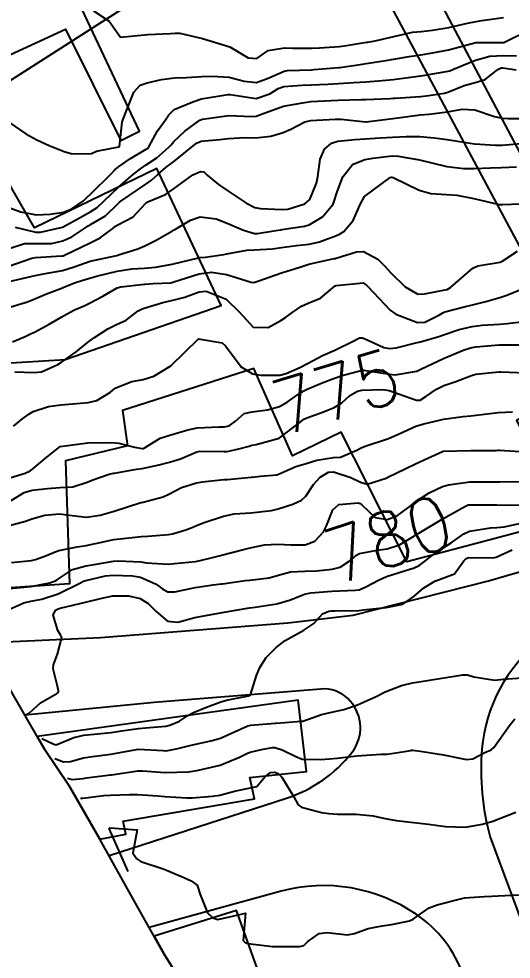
# Model space of a CAD drawing. Header units: metres. Extents: x 318500 to 325275, y 7408834 to 7428799.
# Drawn here: x 321972.3 to 322008.3, y 7422117.3 to 7422186.2 of the extents above; entities that cross this region are included whole.
import ezdxf
from ezdxf.enums import TextEntityAlignment as Align

# ---------------------------------------------------------------- set-up
doc = ezdxf.new("R2010")
doc.units = ezdxf.units.M
doc.header["$MEASUREMENT"] = 0
doc.layers.add('_TEXTO_CONGELA', color=45, linetype='Continuous', plot=False)
for name, color, linetype in [('Area', 45, 'Continuous'), ('Cotas', 45, 'Continuous'), ('Curvas de Nivel 1m', 11, 'Continuous'), ('Curvas de Nivel 5m', 15, 'Continuous'), ('Edificações', 30, 'Continuous'), ('Vias Primárias', 230, 'Continuous')]:
    doc.layers.add(name, color=color, linetype=linetype)
doc.styles.add('Style-STANDARD', font='STANDARD.shx')

msp = doc.modelspace()

# ---------------------------------------------------------------- linework, layer by layer
at = {"layer": '_TEXTO_CONGELA'}
msp.add_line((321755.824, 7422043.589), (322157.482, 7422300.567), dxfattribs=at)
at = {"layer": 'Area'}
msp.add_lwpolyline([(321986.786, 7422111.498), (321982.919, 7422117.709), (321980.959, 7422121.207), (321978.232, 7422126.114), (321975.969, 7422130.015), (321974.164, 7422132.712), (321968.457, 7422142.629)], dxfattribs=at)
at = {"layer": 'Curvas de Nivel 1m', "flags": 128}
for points, elevation in [([(321977.749, 7422186.758), (321978.916, 7422186.017), (321979.73, 7422184.83), (321981.732, 7422185.03), (321983.398, 7422185.119), (321983.734, 7422185.138), (321984.079, 7422185.121), (321985.73, 7422184.75), (321987.721, 7422184.13), (321989.082, 7422183.333), (321989.709, 7422183.286), (321990.538, 7422183.868), (321991.721, 7422184.059), (321992.347, 7422184.035), (321993.721, 7422184.034), (321994.3, 7422184.055), (321995.723, 7422184.161), (321996.131, 7422184.207), (321997.728, 7422184.465), (321997.833, 7422184.484), (321998.373, 7422184.58), (321999.733, 7422184.898), (322001.088, 7422185.195), (322001.737, 7422185.265), (322002.552, 7422185.342), (322003.74, 7422185.544), (322005.12, 7422185.866), (322005.745, 7422185.996), (322006.166, 7422186.056), (322007.748, 7422186.283)], 764), ([(321971.562, 7422172.375), (321972.438, 7422172.046), (321973.554, 7422171.819), (321974.578, 7422171.871), (321975.557, 7422172.036), (321976.167, 7422172.268), (321977.022, 7422172.865), (321977.306, 7422173.129), (321977.575, 7422173.365), (321979.053, 7422174.838), (321979.308, 7422175.121), (321979.598, 7422175.342), (321980.474, 7422175.95), (321981.617, 7422176.632), (321981.72, 7422176.697), (321981.806, 7422176.798), (321982.448, 7422177.981), (321983.025, 7422178.786), (321983.279, 7422179.159), (321983.658, 7422179.541), (321985.015, 7422180.111), (321985.666, 7422180.316), (321987.585, 7422180.637), (321987.669, 7422180.642), (321987.758, 7422180.63), (321989.666, 7422180.348), (321990.663, 7422180.685), (321991.268, 7422181.084), (321991.678, 7422181.231), (321993.002, 7422181.329), (321993.681, 7422181.349), (321994.909, 7422181.4), (321995.682, 7422181.441), (321996.778, 7422181.509), (321997.685, 7422181.574), (321998.612, 7422181.65), (321999.688, 7422181.747), (322000.414, 7422181.828), (322001.692, 7422182.013), (322002.142, 7422182.084), (322003.697, 7422182.341), (322003.826, 7422182.38), (322004.102, 7422182.504), (322005.225, 7422182.969), (322005.71, 7422183.153), (322006.747, 7422183.437), (322007.715, 7422183.492), (322008.691, 7422183.47)], 766), ([(321972.036, 7422170.933), (321973.535, 7422170.571), (321973.875, 7422170.565), (321975.28, 7422170.884), (321975.487, 7422170.934), (321975.541, 7422170.956), (321976.773, 7422171.646), (321977.558, 7422172.074), (321978.036, 7422172.38), (321978.532, 7422172.846), (321979.58, 7422173.862), (321980.694, 7422174.813), (321981.195, 7422175.207), (321981.6, 7422175.48), (321982.386, 7422176.014), (321983.274, 7422176.783), (321983.439, 7422176.965), (321983.626, 7422177.191), (321984.441, 7422177.965), (321985.546, 7422178.752), (321985.651, 7422178.804), (321985.733, 7422178.831), (321987.654, 7422179.096), (321989.329, 7422179.027), (321989.654, 7422179.06), (321990.245, 7422179.281), (321991.661, 7422179.792), (321993.042, 7422180.028), (321993.665, 7422180.12), (321994.136, 7422180.165), (321995.666, 7422180.229), (321997.35, 7422180.278), (321997.667, 7422180.285), (321999.449, 7422180.344), (321999.668, 7422180.367), (321999.845, 7422180.381), (322001.669, 7422180.488), (322002.089, 7422180.534), (322003.436, 7422180.751), (322003.675, 7422180.811), (322004.883, 7422181.291), (322005.686, 7422181.526), (322006.42, 7422181.741), (322007.344, 7422182.464), (322007.58, 7422182.584), (322007.702, 7422182.591), (322008.684, 7422182.445)], 767), ([(321971.516, 7422169.331), (321972.714, 7422169.73), (321973.522, 7422169.735), (321974.678, 7422169.737), (321975.526, 7422169.919), (321976.178, 7422170.226), (321977.123, 7422170.864), (321977.377, 7422171.027), (321977.544, 7422171.113), (321978.631, 7422171.767), (321979.567, 7422172.663), (321979.65, 7422172.747), (321979.755, 7422172.827), (321981.583, 7422174.083), (321982.001, 7422174.38), (321982.461, 7422174.791), (321983.074, 7422175.309), (321983.604, 7422175.71), (321984.909, 7422176.761), (321985.294, 7422177.086), (321985.627, 7422177.236), (321987.009, 7422177.35), (321987.63, 7422177.41), (321988.854, 7422177.486), (321989.632, 7422177.469), (321990.733, 7422177.584), (321991.638, 7422177.87), (321992.192, 7422178.112), (321993.215, 7422178.647), (321993.651, 7422178.748), (321995.44, 7422178.834), (321995.652, 7422178.841), (321995.871, 7422178.836), (321997.651, 7422178.642), (321997.705, 7422178.644), (321999.653, 7422178.885), (322001.118, 7422179.083), (322001.656, 7422179.147), (322002.325, 7422179.198), (322003.659, 7422179.375), (322004.736, 7422179.569), (322005.66, 7422179.517), (322007.087, 7422179.035), (322007.654, 7422178.899), (322008.095, 7422178.894), (322009.655, 7422178.894)], 768), ([(321971.501, 7422168.036), (321973.24, 7422168.647), (321973.508, 7422168.704), (321975.449, 7422168.82), (321975.509, 7422168.827), (321975.549, 7422168.841), (321975.634, 7422168.879), (321976.896, 7422169.49), (321977.524, 7422169.787), (321978.243, 7422170.136), (321979.173, 7422170.836), (321979.376, 7422170.999), (321979.544, 7422171.089), (321980.671, 7422171.695), (321981.568, 7422172.672), (321981.63, 7422172.738), (321981.782, 7422172.798), (321983.03, 7422173.331), (321983.579, 7422173.712), (321985.037, 7422174.758), (321985.594, 7422175.001), (321985.829, 7422174.982), (321986.076, 7422174.743), (321986.893, 7422174.04), (321987.579, 7422173.591), (321988.891, 7422172.707), (321989.565, 7422172.366), (321989.964, 7422172.294), (321991.563, 7422172.212), (321991.974, 7422172.254), (321993.227, 7422172.645), (321993.573, 7422172.952), (321994.075, 7422174.145), (321994.177, 7422174.634), (321994.345, 7422175.897), (321994.668, 7422176.63), (321995.177, 7422177.074), (321995.629, 7422177.215), (321996.887, 7422177.345), (321997.632, 7422177.385), (321998.734, 7422177.473), (321999.635, 7422177.528), (322000.625, 7422177.56), (322001.635, 7422177.563), (322002.68, 7422177.478), (322003.633, 7422177.358), (322004.993, 7422177.126), (322005.628, 7422177.028), (322007.166, 7422176.925), (322007.627, 7422176.924), (322009.02, 7422177.049)], 769), ([(321971.461, 7422165.01), (321972.921, 7422165.466), (321973.472, 7422165.679), (321974.324, 7422166.05), (321975.484, 7422166.494), (321975.757, 7422166.606), (321976.443, 7422166.87), (321977.229, 7422167.126), (321977.493, 7422167.203), (321977.98, 7422167.337), (321979.499, 7422167.701), (321980.552, 7422167.866), (321981.501, 7422167.931), (321982.287, 7422168.007), (321983.504, 7422168.228), (321985.446, 7422168.688), (321985.509, 7422168.696), (321985.945, 7422168.743), (321987.302, 7422168.934), (321987.514, 7422168.975), (321988.97, 7422169.254), (321989.519, 7422169.274), (321990.851, 7422169.349), (321991.521, 7422169.436), (321992.601, 7422169.577), (321993.526, 7422169.695), (321994.297, 7422169.863), (321995.535, 7422170.315), (321995.744, 7422170.41), (321996.067, 7422170.612), (321996.75, 7422171.404), (321997.277, 7422172.594), (321997.576, 7422173.169), (321999.463, 7422174.562), (321999.564, 7422174.587), (321999.59, 7422174.588), (321999.668, 7422174.559), (322001.581, 7422173.641), (322002.445, 7422173.394), (322003.578, 7422173.317), (322004.345, 7422173.265), (322005.575, 7422173.029), (322007.444, 7422172.589), (322007.571, 7422172.577), (322007.713, 7422172.599), (322009.572, 7422172.649)], 771), ([(321971.824, 7422162.528), (321972.755, 7422162.917), (321973.21, 7422163.135), (321973.435, 7422163.239), (321974.52, 7422163.818), (321975.452, 7422164.362), (321975.777, 7422164.555), (321976.381, 7422164.871), (321977.125, 7422165.203), (321977.468, 7422165.366), (321978.439, 7422165.882), (321979.485, 7422166.474), (321979.751, 7422166.561), (321981.489, 7422166.752), (321981.532, 7422166.757), (321982.123, 7422166.794), (321983.41, 7422166.862), (321983.491, 7422166.875), (321983.628, 7422166.915), (321985.498, 7422167.516), (321986.391, 7422167.629), (321987.497, 7422167.451), (321989.298, 7422166.896), (321989.492, 7422166.872), (321989.772, 7422166.975), (321991.499, 7422167.591), (321992.862, 7422168.009), (321993.506, 7422168.212), (321993.839, 7422168.304), (321995.356, 7422168.622), (321995.486, 7422168.645), (321995.51, 7422168.65), (321996.999, 7422169.117), (321997.518, 7422169.145), (321998.557, 7422168.574), (321999.043, 7422168.105), (321999.5, 7422167.59), (322000.551, 7422166.549), (322001.482, 7422166.016), (322001.974, 7422166.041), (322003.487, 7422166.342), (322003.624, 7422166.372), (322003.864, 7422166.504), (322005.504, 7422167.93), (322005.875, 7422168.108), (322007.509, 7422168.375), (322007.713, 7422168.457), (322008.786, 7422169.177)], 772), ([(321971.998, 7422160.327), (321973.401, 7422160.288), (321973.957, 7422160.346), (321975.151, 7422160.884), (321975.412, 7422161.037), (321976.494, 7422161.795), (321977.427, 7422162.547), (321977.843, 7422162.854), (321978.801, 7422163.479), (321979.445, 7422163.807), (321980.157, 7422164.112), (321981.02, 7422164.807), (321981.313, 7422164.951), (321981.463, 7422164.997), (321982.832, 7422165.424), (321983.472, 7422165.547), (321984.443, 7422165.798), (321985.482, 7422166.199), (321985.991, 7422166.234), (321987.474, 7422165.645), (321988.44, 7422164.71), (321989.444, 7422163.609), (321990.539, 7422163.589), (321991.451, 7422164.092), (321991.812, 7422164.307), (321992.279, 7422164.658), (321992.976, 7422165.138), (321993.471, 7422165.359), (321994.373, 7422165.734), (321995.439, 7422166.621), (321995.474, 7422166.636), (321995.49, 7422166.642), (321995.518, 7422166.647), (321997.493, 7422166.844), (321997.663, 7422166.759), (321997.818, 7422166.585), (321999.464, 7422164.854), (321999.885, 7422164.556), (322001.451, 7422163.948), (322002.004, 7422163.979), (322003.057, 7422164.516), (322003.311, 7422164.663), (322003.463, 7422164.717), (322004.869, 7422165.089), (322005.472, 7422165.253), (322006.454, 7422165.492), (322007.48, 7422165.772), (322007.989, 7422165.945), (322009.192, 7422166.434)], 773), ([(321971.902, 7422156.367), (321972.586, 7422156.918), (321973.02, 7422157.248), (321973.358, 7422157.433), (321974.466, 7422157.791), (321975.366, 7422157.928), (321976.241, 7422157.993), (321977.368, 7422158.079), (321977.994, 7422158.227), (321979.008, 7422158.836), (321979.206, 7422159.01), (321979.385, 7422159.155), (321980.565, 7422159.64), (321981.395, 7422159.78), (321982.177, 7422160.013), (321983.41, 7422160.78), (321985.43, 7422162.75), (321987.165, 7422162.461), (321987.425, 7422162.246), (321988.572, 7422160.708), (321989.402, 7422160.193), (321990.003, 7422160.089), (321991.401, 7422160.081), (321991.862, 7422160.205), (321992.856, 7422160.648), (321993.413, 7422160.934), (321994.521, 7422161.527), (321995.423, 7422161.93), (321996.807, 7422162.599), (321997.209, 7422162.818), (321997.434, 7422162.825), (321998.005, 7422162.581), (321998.987, 7422162.128), (321999.425, 7422162.045), (321999.887, 7422162.093), (322001.429, 7422162.472), (322001.673, 7422162.536), (322003.03, 7422162.922), (322003.438, 7422163.066), (322004.506, 7422163.432), (322005.447, 7422163.644), (322006.18, 7422163.742), (322007.451, 7422163.837), (322008.021, 7422163.882), (322009.454, 7422164.035)], 774), ([(321971.738, 7422150.925), (321972.694, 7422151.501), (321973.281, 7422151.661), (321974.384, 7422151.793), (321975.285, 7422151.859), (321976.244, 7422151.907), (321977.291, 7422152.247), (321977.702, 7422152.438), (321978.912, 7422152.834), (321979.22, 7422152.912), (321979.301, 7422152.927), (321980.899, 7422153.213), (321981.307, 7422153.268), (321982.572, 7422153.526), (321983.314, 7422153.721), (321984.12, 7422153.966), (321985.326, 7422154.466), (321985.557, 7422154.517), (321987.327, 7422154.493), (321987.534, 7422154.511), (321988.383, 7422154.709), (321989.134, 7422154.9), (321989.333, 7422154.958), (321989.665, 7422155.027), (321991.338, 7422155.485), (321992.878, 7422156.647), (321993.134, 7422156.863), (321993.355, 7422156.975), (321994.592, 7422157.397), (321995.367, 7422157.725), (321995.929, 7422158.054), (321996.504, 7422158.603), (321997.06, 7422158.919), (321997.386, 7422158.99), (321998.918, 7422159.036), (321999.386, 7422158.96), (322000.561, 7422158.548), (322001.376, 7422158.251), (322001.646, 7422158.266), (322002.066, 7422158.53), (322002.838, 7422159.069), (322003.392, 7422159.336), (322004.272, 7422159.622), (322005.404, 7422160.075), (322005.719, 7422160.163), (322007.408, 7422160.337), (322007.525, 7422160.342), (322009.407, 7422160.261)], 776), ([(321971.251, 7422148.984), (321972.779, 7422149.391), (321973.257, 7422149.568), (321974.203, 7422149.84), (321975.261, 7422149.937), (321976.209, 7422149.815), (321977.259, 7422149.706), (321978.256, 7422149.844), (321979.263, 7422150.125), (321981.23, 7422150.761), (321981.27, 7422150.775), (321981.386, 7422150.798), (321982.862, 7422151.19), (321983.279, 7422151.38), (321984.186, 7422151.867), (321985.292, 7422152.214), (321985.744, 7422152.292), (321987.296, 7422152.444), (321987.551, 7422152.462), (321989.299, 7422152.62), (321989.369, 7422152.629), (321989.983, 7422152.69), (321991.179, 7422152.795), (321991.302, 7422152.836), (321992.568, 7422153.394), (321993.315, 7422153.624), (321994.091, 7422153.859), (321995.321, 7422154.053), (321995.839, 7422154.096), (321997.022, 7422154.595), (321997.332, 7422154.771), (321997.637, 7422154.889), (321999.339, 7422155.454), (322000.11, 7422155.785), (322001.348, 7422156.36), (322001.917, 7422156.531), (322003.07, 7422156.798), (322003.355, 7422156.866), (322004.788, 7422157.059), (322005.36, 7422157.121), (322006.563, 7422157.267), (322007.363, 7422157.354), (322008.406, 7422157.402)], 777), ([(321971.761, 7422146.376), (321973.214, 7422146.52), (321973.52, 7422146.601), (321974.32, 7422146.894), (321974.954, 7422147.154), (321975.226, 7422147.258), (321976.563, 7422147.527), (321977.231, 7422147.613), (321978.239, 7422147.836), (321979.238, 7422148.051), (321979.921, 7422148.139), (321981.242, 7422148.271), (321981.729, 7422148.307), (321983.245, 7422148.418), (321983.545, 7422148.467), (321984.508, 7422148.757), (321985.034, 7422148.971), (321985.253, 7422149.072), (321985.788, 7422149.275), (321987.261, 7422149.776), (321988.043, 7422149.932), (321989.263, 7422150.024), (321990.778, 7422150.19), (321991.266, 7422150.3), (321992.328, 7422150.654), (321992.97, 7422150.949), (321993.279, 7422151.238), (321993.842, 7422152.084), (321994.331, 7422152.63), (321994.939, 7422152.99), (321995.306, 7422153.015), (321996.577, 7422152.601), (321997.295, 7422152.261), (321997.766, 7422152.109), (321999.157, 7422152.562), (321999.258, 7422152.604), (321999.301, 7422152.618), (322000.6, 7422153.257), (322001.316, 7422153.609), (322001.947, 7422153.904), (322003.279, 7422154.511), (322003.33, 7422154.528), (322003.353, 7422154.533), (322005.331, 7422154.567), (322007.207, 7422154.586), (322007.331, 7422154.59), (322007.463, 7422154.589), (322009.33, 7422154.466)], 778), ([(321971.649, 7422144.462), (321973.187, 7422144.617), (321974.574, 7422144.889), (321975.02, 7422145.055), (321975.194, 7422145.179), (321976.213, 7422145.857), (321977.209, 7422146.141), (321977.814, 7422146.241), (321979.214, 7422146.463), (321979.553, 7422146.487), (321981.214, 7422146.412), (321981.644, 7422146.363), (321983.212, 7422146.26), (321983.68, 7422146.299), (321985.216, 7422146.454), (321985.47, 7422146.492), (321986.458, 7422146.731), (321987.045, 7422146.9), (321987.223, 7422146.946), (321988.625, 7422147.311), (321989.231, 7422147.455), (321990.262, 7422147.657), (321991.236, 7422147.713), (321992.223, 7422147.667), (321993.236, 7422147.678), (321993.943, 7422147.93), (321994.59, 7422148.627), (321994.807, 7422149.072), (321995.266, 7422150.235), (321995.697, 7422150.614), (321997.131, 7422150.733), (321997.271, 7422150.687), (321997.399, 7422150.588), (321998.369, 7422149.682), (321999.26, 7422149.525), (322000.001, 7422149.814), (322000.987, 7422150.543), (322001.138, 7422150.676), (322001.274, 7422150.789), (322002.323, 7422151.486), (322003.291, 7422151.94), (322003.737, 7422152.06), (322005.297, 7422152.27), (322005.496, 7422152.279), (322007.297, 7422152.273), (322007.478, 7422152.277), (322009.298, 7422152.309)], 779), ([(321972.89, 7422135.26), (321973.067, 7422135.367), (321973.877, 7422136.099), (321975.089, 7422136.786), (321975.147, 7422136.822), (321975.19, 7422136.879), (321975.189, 7422136.977), (321975.095, 7422137.41), (321974.806, 7422138.584), (321974.842, 7422138.884), (321975.122, 7422139.665), (321975.437, 7422140.876), (321975.339, 7422141.074), (321975.148, 7422141.396), (321974.805, 7422142.526), (321974.976, 7422142.883), (321975.171, 7422142.979), (321975.317, 7422143.024), (321977.176, 7422143.463), (321978.281, 7422143.737), (321979.181, 7422143.932), (321980.312, 7422143.944), (321981.179, 7422143.742), (321981.759, 7422143.374), (321982.339, 7422142.782), (321983.16, 7422142.091), (321983.918, 7422142.003), (321985.164, 7422142.35), (321987.17, 7422142.72), (321989.174, 7422143.048), (321989.591, 7422143.103), (321991.177, 7422143.34), (321992.173, 7422143.648), (321993.184, 7422144.045), (321993.663, 7422144.158), (321995.187, 7422144.276), (321996.935, 7422144.341), (321997.188, 7422144.381), (321997.686, 7422144.583), (321998.651, 7422145.115), (321999.202, 7422145.339), (322000.118, 7422145.639), (322001.212, 7422145.986), (322001.592, 7422146.157), (322002.074, 7422146.527), (322002.7, 7422147.046), (322003.233, 7422147.382), (322003.922, 7422147.817), (322004.845, 7422148.486), (322005.252, 7422148.681), (322006.795, 7422148.925), (322007.255, 7422148.937), (322007.792, 7422148.988), (322009.259, 7422149.294)], 781), ([(321973.98, 7422133.49), (321974.853, 7422133.062), (321975.032, 7422133.035), (321976.329, 7422133.573), (321977.043, 7422133.731), (321978.058, 7422133.827), (321979.047, 7422133.932), (321979.81, 7422134.058), (321981.051, 7422134.228), (321981.575, 7422134.269), (321983.055, 7422134.404), (321983.354, 7422134.469), (321984.043, 7422134.76), (321984.656, 7422135.164), (321985.07, 7422135.395), (321986.029, 7422135.782), (321987.082, 7422136.175), (321987.495, 7422136.302), (321989.089, 7422136.622), (321989.146, 7422136.633), (321989.254, 7422136.688), (321989.689, 7422138.1), (321989.918, 7422138.682), (321990.383, 7422139.415), (321991.132, 7422140.158), (321991.791, 7422140.66), (321993.152, 7422141.424), (321993.88, 7422141.912), (321994.518, 7422142.627), (321994.981, 7422142.813), (321995.172, 7422142.836), (321995.397, 7422142.841), (321997.173, 7422142.869), (321997.488, 7422142.901), (321999.175, 7422143.085), (322000.39, 7422143.336), (322001.183, 7422143.887), (322001.93, 7422144.529), (322002.717, 7422144.997), (322003.2, 7422145.179), (322004.155, 7422145.546), (322004.853, 7422146.486), (322005.029, 7422146.676), (322005.224, 7422146.744), (322006.968, 7422146.718), (322007.225, 7422146.761), (322008.38, 7422147.296)], 782), ([(321974.92, 7422132.03), (321975.557, 7422131.79), (321976.083, 7422131.801), (321977.022, 7422132.065), (321977.685, 7422132.182), (321979.025, 7422132.347), (321980.914, 7422132.687), (321981.029, 7422132.696), (321982.86, 7422132.604), (321983.028, 7422132.595), (321983.189, 7422132.608), (321983.92, 7422132.761), (321984.817, 7422132.968), (321985.034, 7422133.019), (321986.435, 7422133.333), (321987.042, 7422133.525), (321987.865, 7422133.89), (321989.056, 7422134.413), (321989.279, 7422134.466), (321991.059, 7422134.621), (321991.106, 7422134.623), (321991.767, 7422134.659), (321992.954, 7422134.749), (321993.062, 7422134.769), (321994.436, 7422135.253), (321995.072, 7422135.399), (321996.073, 7422135.602), (321997.081, 7422135.961), (321997.518, 7422136.149), (321998.436, 7422136.57), (321999.093, 7422136.898), (322000.282, 7422137.364), (322001.1, 7422137.569), (322002.343, 7422137.762), (322003.104, 7422137.878), (322004.777, 7422138.155), (322005.107, 7422138.148), (322005.578, 7422138.003), (322007.11, 7422137.769), (322007.734, 7422137.828), (322009.113, 7422137.931)], 783), ([(321975.86, 7422130.58), (321976.191, 7422130.48), (321977.006, 7422130.561), (321977.252, 7422130.602), (321979.01, 7422130.817), (321979.086, 7422130.829), (321981.013, 7422131.115), (321981.332, 7422131.114), (321983.012, 7422130.993), (321984.716, 7422131.05), (321985.013, 7422131.093), (321985.44, 7422131.169), (321987.018, 7422131.526), (321988.442, 7422132.117), (321989.027, 7422132.416), (321989.227, 7422132.489), (321990.054, 7422132.68), (321990.864, 7422132.84), (321991.032, 7422132.834), (321991.558, 7422132.662), (321992.55, 7422132.172), (321993.023, 7422131.978), (321994.353, 7422131.95), (321995.024, 7422131.994), (321995.572, 7422132.057), (321997.026, 7422132.225), (321998.807, 7422132.342), (321999.028, 7422132.344), (321999.234, 7422132.352), (322000.503, 7422132.545), (322000.956, 7422132.616), (322001.031, 7422132.625), (322001.119, 7422132.627), (322001.829, 7422132.528), (322002.902, 7422132.376), (322003.038, 7422132.349), (322003.236, 7422132.308), (322005.032, 7422131.954), (322005.503, 7422132.005), (322006.381, 7422132.467), (322006.849, 7422132.655), (322007.044, 7422132.818), (322008.195, 7422134.443), (322008.571, 7422134.933)], 784), ([(321980.29, 7422123.75), (321978.893, 7422126.889), (321978.952, 7422126.96), (321980.95, 7422126.8), (321980.647, 7422125.09), (321980.928, 7422124.681), (321981.228, 7422124.493), (321982.917, 7422123.928), (321984.357, 7422123.306), (321984.905, 7422123.065), (321985.339, 7422122.743), (321985.561, 7422122.069), (321986.108, 7422120.731), (321986.491, 7422120.35), (321986.865, 7422120.246), (321988.88, 7422120.69), (321988.717, 7422118.692), (321988.848, 7422118.561), (321989.049, 7422118.486), (321990.844, 7422118.27), (321991.256, 7422118.252), (321992.844, 7422118.265), (321993.141, 7422118.34), (321993.436, 7422118.631), (321994.268, 7422119.21), (321994.86, 7422119.276), (321996.333, 7422119.12), (321996.859, 7422119.206), (321997.862, 7422119.578), (321998.868, 7422119.763), (321999.559, 7422119.86), (322000.874, 7422120.138), (322001.152, 7422120.251), (322001.513, 7422120.524), (322002.304, 7422121.098), (322002.888, 7422121.298), (322004.01, 7422121.612), (322004.893, 7422121.82), (322006.358, 7422121.921), (322006.895, 7422121.94), (322007.37, 7422121.971), (322008.896, 7422122.041)], 786)]:
    msp.add_lwpolyline(points, dxfattribs=dict(at, elevation=elevation))
at = {"layer": 'Curvas de Nivel 5m', "flags": 128}
for points, elevation in [([(321971.644, 7422178.565), (321972.801, 7422177.754), (321973.626, 7422177.33), (321974.519, 7422176.897), (321975.614, 7422176.466), (321976.195, 7422176.291), (321977.612, 7422176.328), (321977.975, 7422176.494), (321979.62, 7422176.804), (321979.637, 7422176.813), (321979.654, 7422176.829), (321979.867, 7422178.606), (321979.921, 7422178.826), (321980.1, 7422179.269), (321980.721, 7422180.814), (321981.17, 7422181.315), (321981.681, 7422181.508), (321982.726, 7422181.748), (321983.686, 7422181.854), (321984.567, 7422181.887), (321985.688, 7422181.948), (321986.438, 7422181.99), (321987.688, 7422181.921), (321988.777, 7422181.615), (321989.682, 7422181.517), (321990.527, 7422181.848), (321991.695, 7422182.354), (321991.962, 7422182.4), (321993.697, 7422182.453), (321993.875, 7422182.461), (321995.7, 7422182.609), (321995.78, 7422182.619), (321997.425, 7422182.873), (321997.705, 7422182.914), (321999.137, 7422183.14), (321999.71, 7422183.23), (322000.845, 7422183.417), (322001.715, 7422183.556), (322002.557, 7422183.687), (322003.721, 7422183.92), (322004.185, 7422184.041), (322005.73, 7422184.454), (322005.754, 7422184.456), (322007.73, 7422184.45), (322007.779, 7422184.459), (322009.74, 7422185.414)], 765), ([(321971.602, 7422166.938), (321973.495, 7422167.398), (321974.103, 7422167.508), (321975.499, 7422167.761), (321976.351, 7422168.022), (321977.506, 7422168.436), (321979.348, 7422168.832), (321979.48, 7422168.861), (321979.511, 7422168.868), (321980.99, 7422169.336), (321981.521, 7422169.553), (321982.346, 7422169.973), (321983.538, 7422170.651), (321983.619, 7422170.699), (321983.749, 7422170.777), (321984.866, 7422171.444), (321985.554, 7422171.679), (321986.741, 7422171.543), (321987.548, 7422171.221), (321988.724, 7422170.708), (321989.537, 7422170.473), (321989.765, 7422170.469), (321991.097, 7422170.677), (321991.472, 7422170.74), (321991.541, 7422170.751), (321993.185, 7422171.006), (321993.547, 7422171.11), (321994.502, 7422171.685), (321995.281, 7422172.623), (321995.37, 7422172.824), (321995.579, 7422173.506), (321995.994, 7422174.614), (321996.7, 7422175.508), (321997.609, 7422175.885), (321998.201, 7422175.992), (321999.614, 7422176.148), (322000.037, 7422176.132), (322001.61, 7422175.859), (322002.499, 7422175.634), (322003.603, 7422175.369), (322004.859, 7422175.233), (322005.601, 7422175.216), (322006.801, 7422175.269), (322007.603, 7422175.308), (322008.692, 7422175.355)], 770), ([(321971.641, 7422152.58), (321972.75, 7422152.916), (321973.133, 7422153.081), (321973.305, 7422153.22), (321974.229, 7422153.984), (321975.33, 7422154.88), (321977.333, 7422155.147), (321979.009, 7422155.157), (321979.333, 7422155.147), (321979.608, 7422155.101), (321980.755, 7422154.809), (321981.329, 7422154.723), (321981.399, 7422154.729), (321981.544, 7422154.798), (321982.647, 7422155.477), (321983.339, 7422155.707), (321984.669, 7422156.086), (321985.345, 7422156.238), (321986.922, 7422156.302), (321987.346, 7422156.312), (321987.672, 7422156.391), (321988.151, 7422156.712), (321988.79, 7422157.275), (321989.361, 7422157.406), (321990.499, 7422157.546), (321991.367, 7422157.808), (321991.917, 7422158.116), (321992.676, 7422158.651), (321993.108, 7422158.92), (321993.386, 7422159.058), (321994.498, 7422159.525), (321995.399, 7422159.869), (321995.955, 7422160.058), (321997.408, 7422160.463), (321997.531, 7422160.465), (321999.404, 7422160.165), (321999.833, 7422160.126), (322001.408, 7422160.379), (322001.516, 7422160.43), (322001.707, 7422160.536), (322003.418, 7422161.346), (322004.88, 7422161.944), (322005.426, 7422162.113), (322005.734, 7422162.17), (322007.429, 7422162.315), (322009.312, 7422162.315)], 775), ([(321971.574, 7422142.926), (321972.659, 7422143.431), (321973.176, 7422143.543), (321973.971, 7422143.691), (321975.182, 7422144.084), (321976.765, 7422144.856), (321977.035, 7422145.009), (321977.193, 7422145.066), (321978.644, 7422145.39), (321979.199, 7422145.447), (321980.603, 7422145.405), (321981.197, 7422145.294), (321982.342, 7422144.783), (321982.839, 7422144.427), (321983.185, 7422144.226), (321983.716, 7422144.233), (321985.188, 7422144.535), (321986.501, 7422144.73), (321987.106, 7422144.806), (321987.191, 7422144.817), (321988.853, 7422145.046), (321989.196, 7422145.091), (321990.619, 7422145.258), (321991.201, 7422145.418), (321992.174, 7422145.687), (321993.207, 7422145.744), (321994.065, 7422145.774), (321995.209, 7422145.885), (321995.792, 7422146.031), (321996.645, 7422146.599), (321996.943, 7422146.876), (321997.227, 7422147.028), (321998.515, 7422147.287), (321999.232, 7422147.376), (322000.131, 7422147.657), (322001.247, 7422148.339), (322001.369, 7422148.417), (322001.563, 7422148.535), (322003.26, 7422149.542), (322004.914, 7422150.485), (322005.163, 7422150.59), (322005.272, 7422150.606), (322007.14, 7422150.593), (322007.272, 7422150.592), (322009.135, 7422150.569)], 780), ([(321976.8, 7422129.13), (321976.853, 7422129.112), (321976.984, 7422129.116), (321978.511, 7422129.311), (321978.988, 7422129.343), (321980.404, 7422129.393), (321980.989, 7422129.397), (321982.464, 7422129.302), (321982.987, 7422129.251), (321984.589, 7422129.151), (321984.986, 7422129.156), (321986.456, 7422129.26), (321986.989, 7422129.331), (321988.069, 7422129.629), (321988.997, 7422129.83), (321989.708, 7422129.975), (321990.28, 7422130.677), (321990.699, 7422130.988), (321991.014, 7422131.035), (321991.278, 7422130.931), (321991.53, 7422130.662), (321992.421, 7422129.217), (321992.737, 7422128.644), (321992.977, 7422128.467), (321994.432, 7422128.079), (321994.974, 7422127.997), (321995.618, 7422127.959), (321996.974, 7422127.955), (321998.216, 7422127.815), (321998.971, 7422127.652), (321999.908, 7422127.485), (322000.968, 7422127.367), (322002.267, 7422127.217), (322002.966, 7422127.126), (322003.514, 7422127.051), (322004.965, 7422126.993), (322006.221, 7422127.213), (322006.97, 7422127.44), (322008.649, 7422128.107)], 785)]:
    msp.add_lwpolyline(points, dxfattribs=dict(at, elevation=elevation))
at = {"layer": 'Edificações'}
for points in [[(321994.868, 7422202.97), (322020.644, 7422154.254), (322022.625, 7422150.374), (322029.28, 7422151.483), (322033.488, 7422152.184), (322044.022, 7422152.915), (322054.415, 7422153.549)], [(321991.806, 7422201.523), (322011.643, 7422164.405), (322010.535, 7422163.79), (322012.873, 7422159.116), (322008.69, 7422156.779), (322012.381, 7422149.523), (322005.85, 7422147.789), (322000.682, 7422146.436), (321995.883, 7422155.906), (321992.315, 7422154.184), (321989.481, 7422160.584), (321979.884, 7422157.509), (321980.253, 7422154.927), (321975.7, 7422153.82), (321975.995, 7422144.822), (321970.598, 7422144.437)], [(321966.648, 7422181.243), (321975.718, 7422185.433), (321979.758, 7422177.282), (321981.129, 7422177.967), (321976.328, 7422188.175)], [(321969.33, 7422160.855), (321975.689, 7422161.235), (321987.103, 7422165.19), (321982.388, 7422175.223), (321973.445, 7422170.875), (321971.298, 7422174.615)]]:
    msp.add_lwpolyline(points, dxfattribs=at)
for points in [[(321978.232, 7422126.114), (321980.121, 7422126.485), (321979.933, 7422127.44), (321989.538, 7422129.075), (321989.192, 7422130.63), (321993.339, 7422131.061), (321992.734, 7422136.286), (321973.63, 7422133.64), (321974.164, 7422132.712), (321975.969, 7422130.015)], [(321997.885, 7422092.362), (322007.791, 7422095.632), (322004.015, 7422106.419), (321994.547, 7422103.187), (321988.211, 7422120.891), (321982.186, 7422119.017), (321982.919, 7422117.709), (321986.786, 7422111.498), (321993.016, 7422100.625), (321995.899, 7422095.886)]]:
    msp.add_lwpolyline(points, close=True, dxfattribs=at)
at = {"layer": 'Vias Primárias'}
for points in [[(323715.644, 7420145.548, 0), (323709.04, 7420132.939)], [(323831.088, 7420001.787, 0), (323833.844, 7420008.443, 0.220888)], [(321969.689, 7422140.489), (321978.272, 7422140.874), (321991.97, 7422141.947), (321996.761, 7422142.514), (322006.656, 7422145.034), (322016.383, 7422147.874), (322021.638, 7422149.188), (322027.5, 7422150.198), (322039.123, 7422151.309), (322061.088, 7422152.629, -0.006478), (322069.786, 7422153.039, -0.044492), (322093.859, 7422151.718, -0.027677)], [(321978.895, 7422124.922), (321991.889, 7422129.126, 0.150284), (321996.665, 7422132.473, 0.361032), (321996.545, 7422136.231, 0.200407), (321994.693, 7422137.127), (321982.195, 7422136.134), (321972.736, 7422135.193)], [(322015.356, 7422064.757), (322016.598, 7422065.987, 0.282032), (322019.04, 7422075.953), (322015.465, 7422084.892), (322011.515, 7422097.209), (322004.834, 7422116.108, 0.159545), (322001.355, 7422120.627, 0.217571), (321991.488, 7422122.317), (321981.832, 7422119.65)]]:
    msp.add_lwpolyline(points, format="xyb", dxfattribs=at)
msp.add_lwpolyline([(322037.86, 7422072.974), (322089.83, 7422090.914), (322136.59, 7422107.395), (322157.197, 7422114.676, 0.537274), (322158.387, 7422119.433), (322152.733, 7422122.91), (322143.228, 7422128.254), (322121.642, 7422137.656), (322108.542, 7422142.919), (322102.304, 7422145.195), (322097.353, 7422146.184), (322088.243, 7422147.075), (322069, 7422147.777), (322057.614, 7422147.381), (322030.652, 7422145.201), (322016.775, 7422143.318, 0.133222), (322010.434, 7422140.639, 0.209355), (322006.176, 7422132.721, 0.086561), (322006.773, 7422126.259), (322009.448, 7422119.036), (322014.205, 7422105.953), (322021.44, 7422086.438), (322025.738, 7422075.996, 0.31503), (322032.999, 7422071.341)], format="xyb", close=True, dxfattribs=at)

# ---------------------------------------------------------------- texts
at = {"layer": 'Cotas', "style": 'Style-STANDARD'}
for s, rotation, p in [('775', 16.71999, (321995.502, 7422158.886, 775)), ('780', 18.60198, (321999.329, 7422148.109, 780))]:
    msp.add_text(s, height=4, rotation=rotation, dxfattribs=at).set_placement(p, align=Align.MIDDLE_CENTER)

doc.saveas('drawing.dxf')
